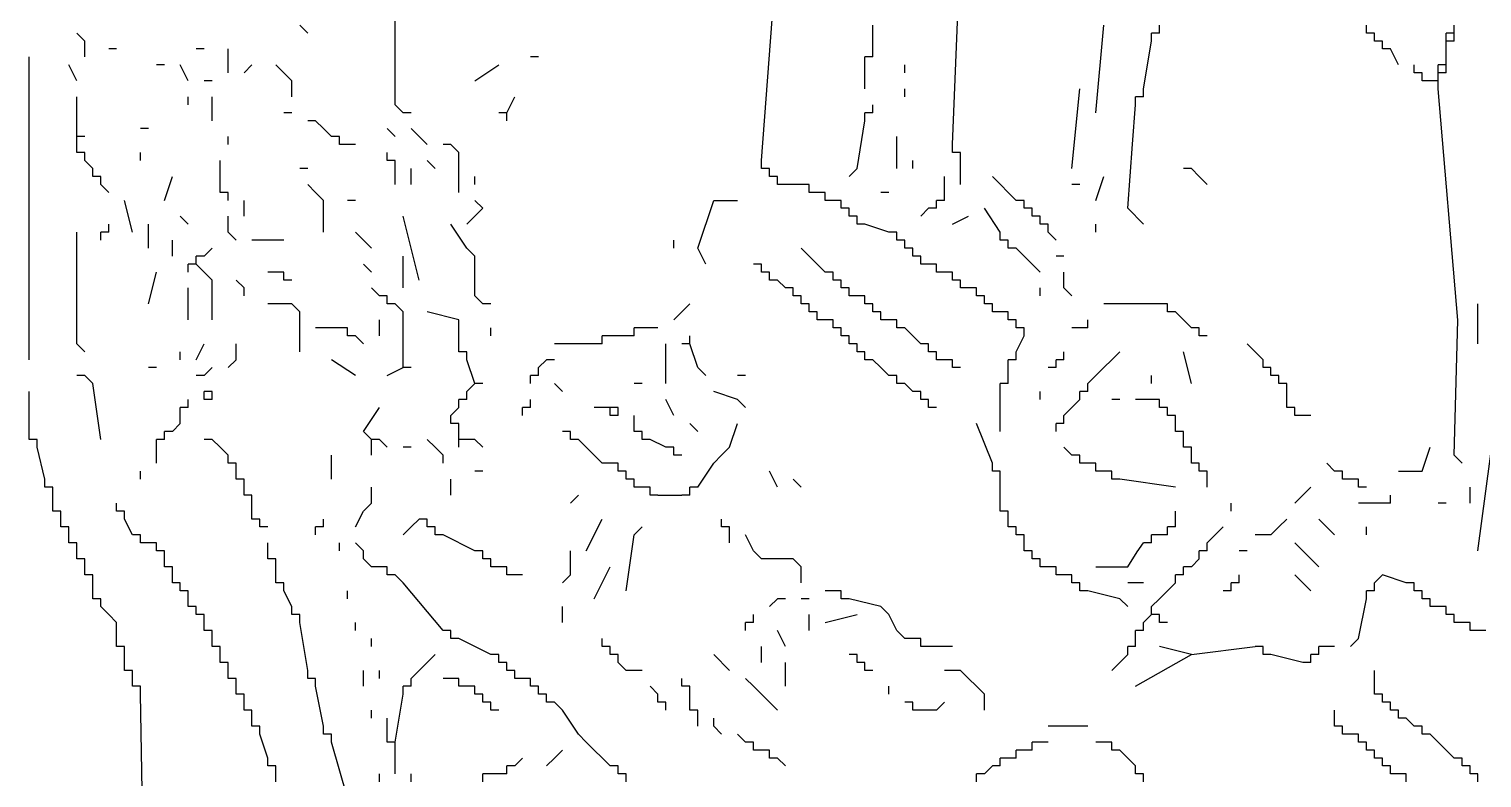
# Model space of a CAD drawing. Extents: x 0.03 to 8.61, y 0.04 to 5.34.
# Drawn here: x 0.028 to 1.305, y 3.692 to 4.351 of the extents above; entities that cross this region are included whole.
import ezdxf

# ---------------------------------------------------------------- set-up
doc = ezdxf.new("R2010")
doc.units = 0

msp = doc.modelspace()

# ---------------------------------------------------------------- linework, layer by layer
at = {"color": 7, "linetype": 'CONTINUOUS'}
for p, q in [((0.672, 4.235), (0.693, 4.515)), ((0.84, 4.249), (0.847, 4.417)), ((0.35, 4.284), (0.35, 4.361)), ((0.077, 4.34), (0.07, 4.347)), ((0.273, 4.347), (0.266, 4.354)), ((0.77, 4.347), (0.77, 4.354)), ((0.77, 4.333), (0.77, 4.347)), ((1.022, 4.347), (1.015, 4.347)), ((1.015, 4.34), (1.015, 4.347)), ((1.022, 4.347), (1.022, 4.354)), ((1.281, 4.347), (1.274, 4.347)), ((1.274, 4.34), (1.274, 4.347)), ((1.281, 4.347), (1.281, 4.354)), ((1.281, 4.34), (1.281, 4.347)), ((0.077, 4.326), (0.077, 4.34)), ((0.105, 4.333), (0.098, 4.333)), ((0.182, 4.333), (0.175, 4.333)), ((0.203, 4.312), (0.203, 4.333)), ((0.77, 4.326), (0.77, 4.333)), ((1.008, 4.298), (1.015, 4.34)), ((1.281, 4.34), (1.274, 4.34)), ((1.274, 4.333), (1.274, 4.34)), ((1.274, 4.326), (1.274, 4.333)), ((0.028, 4.06), (0.028, 4.326)), ((0.07, 4.305), (0.063, 4.319)), ((0.147, 4.319), (0.14, 4.319)), ((0.168, 4.305), (0.161, 4.319)), ((0.217, 4.312), (0.224, 4.319)), ((0.252, 4.312), (0.245, 4.319)), ((0.42, 4.305), (0.441, 4.319)), ((0.476, 4.326), (0.469, 4.326)), ((0.77, 4.326), (0.763, 4.326)), ((0.763, 4.319), (0.763, 4.326)), ((0.763, 4.298), (0.763, 4.319)), ((0.798, 4.312), (0.798, 4.319)), ((1.246, 4.312), (1.246, 4.319)), ((1.274, 4.319), (1.267, 4.319)), ((1.267, 4.312), (1.267, 4.319)), ((1.274, 4.319), (1.274, 4.326)), ((1.274, 4.312), (1.274, 4.319)), ((0.259, 4.305), (0.252, 4.312)), ((1.253, 4.312), (1.246, 4.312)), ((1.253, 4.305), (1.253, 4.312)), ((1.274, 4.312), (1.267, 4.312)), ((1.267, 4.305), (1.267, 4.312)), ((0.189, 4.305), (0.182, 4.305)), ((0.259, 4.291), (0.259, 4.305)), ((0.798, 4.291), (0.798, 4.298)), ((1.008, 4.291), (1.008, 4.298)), ((1.26, 4.305), (1.253, 4.305)), ((1.267, 4.305), (1.26, 4.305)), ((1.267, 4.298), (1.267, 4.305)), ((1.2843, 4.0948), (1.267, 4.298)), ((0.07, 4.263), (0.07, 4.291)), ((0.168, 4.284), (0.168, 4.291)), ((0.189, 4.27), (0.189, 4.291)), ((0.357, 4.277), (0.35, 4.284)), ((0.448, 4.277), (0.455, 4.291)), ((0.9982, 4.2495), (1.001, 4.284)), ((1.008, 4.291), (1.001, 4.291)), ((1.001, 4.284), (1.001, 4.291)), ((0.259, 4.277), (0.252, 4.277)), ((0.28, 4.27), (0.273, 4.27)), ((0.287, 4.263), (0.28, 4.27)), ((0.364, 4.277), (0.357, 4.277)), ((0.448, 4.277), (0.441, 4.277)), ((0.448, 4.27), (0.448, 4.277)), ((0.756, 4.228), (0.763, 4.27)), ((0.77, 4.277), (0.763, 4.277)), ((0.763, 4.27), (0.763, 4.277)), ((0.07, 4.256), (0.07, 4.263)), ((0.077, 4.256), (0.07, 4.256)), ((0.07, 4.249), (0.07, 4.256)), ((0.133, 4.263), (0.126, 4.263)), ((0.203, 4.249), (0.203, 4.256)), ((0.294, 4.256), (0.287, 4.263)), ((0.301, 4.256), (0.294, 4.256)), ((0.301, 4.249), (0.301, 4.256)), ((0.35, 4.256), (0.343, 4.263)), ((0.371, 4.256), (0.364, 4.263)), ((0.378, 4.249), (0.371, 4.256)), ((0.791, 4.228), (0.791, 4.256)), ((0.07, 4.242), (0.07, 4.249)), ((0.077, 4.242), (0.07, 4.242)), ((0.077, 4.235), (0.077, 4.242)), ((0.126, 4.235), (0.126, 4.242)), ((0.308, 4.249), (0.301, 4.249)), ((0.315, 4.249), (0.308, 4.249)), ((0.343, 4.235), (0.343, 4.242)), ((0.399, 4.249), (0.392, 4.249)), ((0.406, 4.242), (0.399, 4.249)), ((0.406, 4.207), (0.406, 4.242)), ((0.84, 4.242), (0.84, 4.249)), ((0.847, 4.242), (0.84, 4.242)), ((0.994, 4.193), (0.9982, 4.2495)), ((0.084, 4.228), (0.077, 4.235)), ((0.196, 4.214), (0.196, 4.235)), ((0.35, 4.235), (0.343, 4.235)), ((0.35, 4.228), (0.35, 4.235)), ((0.385, 4.228), (0.378, 4.235)), ((0.672, 4.228), (0.672, 4.235)), ((0.805, 4.228), (0.805, 4.235)), ((0.084, 4.221), (0.084, 4.228)), ((0.091, 4.221), (0.084, 4.221)), ((0.091, 4.214), (0.091, 4.221)), ((0.147, 4.2), (0.154, 4.221)), ((0.273, 4.228), (0.266, 4.228)), ((0.35, 4.214), (0.35, 4.228)), ((0.364, 4.214), (0.364, 4.228)), ((0.42, 4.214), (0.42, 4.221)), ((0.679, 4.228), (0.672, 4.228)), ((0.686, 4.221), (0.679, 4.221)), ((0.686, 4.214), (0.686, 4.221)), ((0.749, 4.221), (0.756, 4.228)), ((0.833, 4.207), (0.833, 4.221)), ((0.896, 4.2), (0.875, 4.221)), ((0.966, 4.2), (0.973, 4.221)), ((0.098, 4.207), (0.091, 4.214)), ((0.196, 4.207), (0.196, 4.214)), ((0.203, 4.207), (0.196, 4.207)), ((0.203, 4.2), (0.203, 4.207)), ((0.28, 4.207), (0.273, 4.214)), ((0.287, 4.2), (0.28, 4.207)), ((0.693, 4.214), (0.686, 4.214)), ((0.714, 4.214), (0.707, 4.214)), ((0.784, 4.207), (0.777, 4.207)), ((0.833, 4.2), (0.833, 4.207)), ((0.119, 4.172), (0.112, 4.2)), ((0.217, 4.186), (0.217, 4.2)), ((0.287, 4.172), (0.287, 4.2)), ((0.315, 4.2), (0.308, 4.2)), ((0.427, 4.193), (0.42, 4.2)), ((0.42, 4.186), (0.427, 4.193)), ((0.616, 4.158), (0.63, 4.2)), ((0.63, 4.2), (0.651, 4.2)), ((0.735, 4.2), (0.728, 4.2)), ((0.742, 4.2), (0.735, 4.2)), ((0.742, 4.193), (0.742, 4.2)), ((0.749, 4.193), (0.742, 4.193)), ((0.749, 4.186), (0.749, 4.193)), ((0.812, 4.186), (0.819, 4.193)), ((0.826, 4.193), (0.819, 4.193)), ((0.833, 4.2), (0.826, 4.2)), ((0.826, 4.193), (0.826, 4.2)), ((0.882, 4.172), (0.868, 4.193)), ((0.903, 4.193), (0.903, 4.2)), ((0.91, 4.193), (0.903, 4.193)), ((0.91, 4.186), (0.91, 4.193)), ((1.008, 4.179), (0.994, 4.193)), ((0.098, 4.172), (0.098, 4.179)), ((0.133, 4.158), (0.133, 4.179)), ((0.168, 4.179), (0.161, 4.186)), ((0.203, 4.172), (0.203, 4.186)), ((0.371, 4.13), (0.357, 4.186)), ((0.413, 4.158), (0.399, 4.179)), ((0.413, 4.179), (0.42, 4.186)), ((0.756, 4.186), (0.749, 4.186)), ((0.756, 4.179), (0.756, 4.186)), ((0.763, 4.179), (0.756, 4.179)), ((0.784, 4.172), (0.763, 4.179)), ((0.84, 4.179), (0.854, 4.186)), ((0.917, 4.186), (0.91, 4.186)), ((0.917, 4.179), (0.917, 4.186)), ((0.924, 4.179), (0.917, 4.179)), ((0.966, 4.172), (0.966, 4.179)), ((0.07, 4.074), (0.07, 4.172)), ((0.098, 4.172), (0.091, 4.172)), ((0.091, 4.165), (0.091, 4.172)), ((0.154, 4.151), (0.154, 4.165)), ((0.21, 4.165), (0.203, 4.172)), ((0.252, 4.165), (0.224, 4.165)), ((0.322, 4.165), (0.315, 4.172)), ((0.329, 4.158), (0.322, 4.165)), ((0.595, 4.158), (0.595, 4.165)), ((0.889, 4.165), (0.882, 4.165)), ((0.889, 4.158), (0.889, 4.165)), ((0.182, 4.151), (0.189, 4.158)), ((0.42, 4.151), (0.413, 4.158)), ((0.623, 4.144), (0.616, 4.158)), ((0.714, 4.151), (0.707, 4.158)), ((0.805, 4.158), (0.798, 4.158)), ((0.805, 4.151), (0.805, 4.158)), ((0.896, 4.158), (0.889, 4.158)), ((0.917, 4.137), (0.896, 4.158)), ((0.175, 4.144), (0.168, 4.144)), ((0.168, 4.137), (0.168, 4.144)), ((0.182, 4.151), (0.175, 4.151)), ((0.175, 4.144), (0.175, 4.151)), ((0.189, 4.13), (0.175, 4.144)), ((0.329, 4.137), (0.322, 4.144)), ((0.357, 4.123), (0.357, 4.151)), ((0.42, 4.116), (0.42, 4.151)), ((0.672, 4.144), (0.665, 4.144)), ((0.672, 4.137), (0.672, 4.144)), ((0.721, 4.144), (0.714, 4.151)), ((0.728, 4.137), (0.721, 4.144)), ((0.812, 4.151), (0.805, 4.151)), ((0.812, 4.144), (0.812, 4.151)), ((0.819, 4.144), (0.812, 4.144)), ((0.826, 4.144), (0.819, 4.144)), ((0.826, 4.137), (0.826, 4.144)), ((0.133, 4.109), (0.14, 4.137)), ((0.189, 4.095), (0.189, 4.13)), ((0.217, 4.123), (0.21, 4.13)), ((0.245, 4.137), (0.238, 4.137)), ((0.252, 4.137), (0.245, 4.137)), ((0.252, 4.13), (0.252, 4.137)), ((0.259, 4.13), (0.252, 4.13)), ((0.679, 4.137), (0.672, 4.137)), ((0.679, 4.13), (0.679, 4.137)), ((0.686, 4.13), (0.679, 4.13)), ((0.693, 4.123), (0.686, 4.13)), ((0.735, 4.137), (0.728, 4.137)), ((0.735, 4.13), (0.735, 4.137)), ((0.742, 4.13), (0.735, 4.13)), ((0.742, 4.123), (0.742, 4.13)), ((0.833, 4.137), (0.826, 4.137)), ((0.847, 4.13), (0.84, 4.13)), ((0.847, 4.123), (0.847, 4.13)), ((0.938, 4.123), (0.938, 4.137)), ((0.168, 4.095), (0.168, 4.123)), ((0.217, 4.116), (0.217, 4.123)), ((0.336, 4.116), (0.329, 4.123)), ((0.343, 4.116), (0.336, 4.116)), ((0.343, 4.109), (0.343, 4.116)), ((0.427, 4.109), (0.42, 4.116)), ((0.7, 4.123), (0.693, 4.123)), ((0.7, 4.116), (0.7, 4.123)), ((0.707, 4.116), (0.7, 4.116)), ((0.707, 4.109), (0.707, 4.116)), ((0.749, 4.123), (0.742, 4.123)), ((0.749, 4.116), (0.749, 4.123)), ((0.756, 4.116), (0.749, 4.116)), ((0.763, 4.116), (0.756, 4.116)), ((0.763, 4.109), (0.763, 4.116)), ((0.854, 4.123), (0.847, 4.123)), ((0.917, 4.116), (0.917, 4.123)), ((0.945, 4.116), (0.938, 4.123)), ((0.259, 4.109), (0.238, 4.109)), ((0.266, 4.102), (0.259, 4.109)), ((0.266, 4.067), (0.266, 4.102)), ((0.35, 4.109), (0.343, 4.109)), ((0.357, 4.102), (0.35, 4.109)), ((0.357, 4.06), (0.357, 4.102)), ((0.406, 4.095), (0.378, 4.102)), ((0.434, 4.109), (0.427, 4.109)), ((0.595, 4.095), (0.609, 4.109)), ((0.714, 4.109), (0.707, 4.109)), ((0.714, 4.102), (0.714, 4.109)), ((0.721, 4.102), (0.714, 4.102)), ((0.721, 4.095), (0.721, 4.102)), ((0.77, 4.109), (0.763, 4.109)), ((0.77, 4.102), (0.77, 4.109)), ((0.777, 4.102), (0.77, 4.102)), ((0.777, 4.095), (0.777, 4.102)), ((0.875, 4.109), (0.868, 4.109)), ((0.875, 4.102), (0.875, 4.109)), ((0.882, 4.102), (0.875, 4.102)), ((1.022, 4.109), (0.973, 4.109)), ((1.029, 4.109), (1.022, 4.109)), ((1.029, 4.102), (1.029, 4.109)), ((1.036, 4.102), (1.029, 4.102)), ((1.043, 4.095), (1.036, 4.102)), ((1.302, 4.074), (1.302, 4.109)), ((0.301, 4.088), (0.28, 4.088)), ((0.308, 4.088), (0.301, 4.088)), ((0.308, 4.081), (0.308, 4.088)), ((0.336, 4.081), (0.336, 4.095)), ((0.406, 4.074), (0.406, 4.095)), ((0.434, 4.081), (0.434, 4.088)), ((0.567, 4.088), (0.56, 4.088)), ((0.56, 4.081), (0.56, 4.088)), ((0.581, 4.088), (0.567, 4.088)), ((0.728, 4.095), (0.721, 4.095)), ((0.735, 4.095), (0.728, 4.095)), ((0.735, 4.088), (0.735, 4.095)), ((0.742, 4.088), (0.735, 4.088)), ((0.742, 4.081), (0.742, 4.088)), ((0.784, 4.095), (0.777, 4.095)), ((0.791, 4.095), (0.784, 4.095)), ((0.791, 4.088), (0.791, 4.095)), ((0.798, 4.088), (0.791, 4.088)), ((0.812, 4.074), (0.798, 4.088)), ((0.896, 4.095), (0.889, 4.095)), ((0.896, 4.088), (0.896, 4.095)), ((0.903, 4.088), (0.896, 4.088)), ((0.903, 4.081), (0.903, 4.088)), ((0.952, 4.088), (0.945, 4.088)), ((0.959, 4.088), (0.952, 4.088)), ((0.959, 4.088), (0.959, 4.095)), ((1.057, 4.081), (1.057, 4.088)), ((1.281, 3.976), (1.2843, 4.0948)), ((0.315, 4.081), (0.308, 4.081)), ((0.322, 4.074), (0.315, 4.081)), ((0.539, 4.081), (0.532, 4.081)), ((0.532, 4.074), (0.532, 4.081)), ((0.553, 4.081), (0.539, 4.081)), ((0.56, 4.081), (0.553, 4.081)), ((0.609, 4.074), (0.609, 4.081)), ((0.749, 4.081), (0.742, 4.081)), ((0.749, 4.074), (0.749, 4.081)), ((0.896, 4.067), (0.903, 4.081)), ((0.077, 4.067), (0.07, 4.074)), ((0.161, 4.06), (0.161, 4.067)), ((0.175, 4.06), (0.182, 4.074)), ((0.21, 4.06), (0.21, 4.074)), ((0.406, 4.067), (0.406, 4.074)), ((0.413, 4.067), (0.406, 4.067)), ((0.413, 4.06), (0.413, 4.067)), ((0.525, 4.074), (0.49, 4.074)), ((0.532, 4.074), (0.525, 4.074)), ((0.588, 4.039), (0.588, 4.074)), ((0.609, 4.074), (0.602, 4.074)), ((0.616, 4.053), (0.609, 4.074)), ((0.756, 4.074), (0.749, 4.074)), ((0.756, 4.067), (0.756, 4.074)), ((0.763, 4.067), (0.756, 4.067)), ((0.763, 4.06), (0.763, 4.067)), ((0.819, 4.074), (0.812, 4.074)), ((0.819, 4.067), (0.819, 4.074)), ((0.826, 4.067), (0.819, 4.067)), ((0.826, 4.06), (0.826, 4.067)), ((0.896, 4.06), (0.896, 4.067)), ((0.938, 4.06), (0.938, 4.067)), ((0.98, 4.06), (0.987, 4.067)), ((1.05, 4.039), (1.043, 4.067)), ((1.113, 4.06), (1.099, 4.074)), ((0.14, 4.053), (0.133, 4.053)), ((0.182, 4.046), (0.189, 4.053)), ((0.203, 4.053), (0.21, 4.06)), ((0.315, 4.046), (0.294, 4.06)), ((0.343, 4.046), (0.357, 4.053)), ((0.357, 4.053), (0.357, 4.06)), ((0.364, 4.053), (0.357, 4.053)), ((0.42, 4.039), (0.413, 4.06)), ((0.476, 4.053), (0.483, 4.06)), ((0.476, 4.046), (0.476, 4.053)), ((0.49, 4.06), (0.483, 4.06)), ((0.623, 4.046), (0.616, 4.053)), ((0.77, 4.06), (0.763, 4.06)), ((0.777, 4.053), (0.77, 4.06)), ((0.784, 4.046), (0.777, 4.053)), ((0.833, 4.06), (0.826, 4.06)), ((0.84, 4.06), (0.833, 4.06)), ((0.84, 4.053), (0.84, 4.06)), ((0.847, 4.053), (0.84, 4.053)), ((0.896, 4.06), (0.889, 4.06)), ((0.889, 4.053), (0.889, 4.06)), ((0.889, 4.046), (0.889, 4.053)), ((0.931, 4.053), (0.924, 4.053)), ((0.938, 4.06), (0.931, 4.06)), ((0.931, 4.053), (0.931, 4.06)), ((0.966, 4.046), (0.973, 4.053)), ((0.973, 4.053), (0.98, 4.06)), ((1.113, 4.053), (1.113, 4.06)), ((1.12, 4.053), (1.113, 4.053)), ((1.12, 4.046), (1.12, 4.053)), ((0.077, 4.046), (0.07, 4.046)), ((0.084, 4.039), (0.077, 4.046)), ((0.091, 3.99), (0.084, 4.039)), ((0.182, 4.046), (0.175, 4.046)), ((0.413, 4.032), (0.42, 4.039)), ((0.427, 4.039), (0.42, 4.039)), ((0.476, 4.046), (0.469, 4.046)), ((0.497, 4.032), (0.49, 4.039)), ((0.658, 4.046), (0.651, 4.046)), ((0.791, 4.046), (0.784, 4.046)), ((0.791, 4.039), (0.791, 4.046)), ((0.798, 4.039), (0.791, 4.039)), ((0.805, 4.032), (0.798, 4.039)), ((0.889, 4.039), (0.882, 4.039)), ((0.882, 4.032), (0.882, 4.039)), ((0.959, 4.032), (0.959, 4.039)), ((1.015, 4.039), (1.015, 4.046)), ((1.127, 4.046), (1.12, 4.046)), ((1.127, 4.039), (1.127, 4.046)), ((1.134, 4.039), (1.127, 4.039)), ((1.134, 4.032), (1.134, 4.039)), ((0.028, 3.997), (0.028, 4.032)), ((0.168, 4.018), (0.168, 4.025)), ((0.189, 4.032), (0.182, 4.032)), ((0.182, 4.025), (0.182, 4.032)), ((0.189, 4.025), (0.182, 4.025)), ((0.189, 4.025), (0.189, 4.032)), ((0.413, 4.025), (0.406, 4.025)), ((0.406, 4.018), (0.406, 4.025)), ((0.413, 4.025), (0.413, 4.032)), ((0.469, 4.018), (0.469, 4.025)), ((0.651, 4.025), (0.63, 4.032)), ((0.658, 4.018), (0.651, 4.025)), ((0.812, 4.032), (0.805, 4.032)), ((0.812, 4.025), (0.812, 4.032)), ((0.819, 4.025), (0.812, 4.025)), ((0.819, 4.018), (0.819, 4.025)), ((0.882, 3.997), (0.882, 4.032)), ((0.917, 4.025), (0.917, 4.032)), ((0.945, 4.018), (0.952, 4.025)), ((0.959, 4.032), (0.952, 4.032)), ((0.952, 4.025), (0.952, 4.032)), ((1.015, 4.025), (1.001, 4.025)), ((1.022, 4.025), (1.015, 4.025)), ((1.022, 4.018), (1.022, 4.025)), ((1.134, 4.025), (1.134, 4.032)), ((1.134, 4.018), (1.134, 4.025)), ((0.168, 4.018), (0.161, 4.018)), ((0.161, 4.011), (0.161, 4.018)), ((0.322, 3.997), (0.336, 4.018)), ((0.399, 4.011), (0.406, 4.018)), ((0.469, 4.018), (0.462, 4.018)), ((0.462, 4.011), (0.462, 4.018)), ((0.532, 4.018), (0.525, 4.018)), ((0.539, 4.018), (0.532, 4.018)), ((0.546, 4.018), (0.539, 4.018)), ((0.546, 4.011), (0.546, 4.018)), ((0.826, 4.018), (0.819, 4.018)), ((1.029, 4.018), (1.022, 4.018)), ((1.029, 4.011), (1.029, 4.018)), ((1.141, 4.018), (1.134, 4.018)), ((1.141, 4.011), (1.141, 4.018)), ((0.154, 3.997), (0.161, 4.004)), ((0.161, 4.004), (0.161, 4.011)), ((0.399, 4.004), (0.399, 4.011)), ((0.406, 4.004), (0.399, 4.004)), ((0.406, 3.997), (0.406, 4.004)), ((0.56, 4.004), (0.56, 4.011)), ((0.56, 3.997), (0.56, 4.004)), ((0.616, 3.997), (0.609, 4.004)), ((0.875, 3.969), (0.861, 4.004)), ((0.938, 4.004), (0.931, 4.004)), ((0.931, 3.997), (0.931, 4.004)), ((0.938, 4.004), (0.938, 4.011)), ((1.036, 4.004), (1.036, 4.011)), ((1.148, 4.011), (1.141, 4.011)), ((1.155, 4.011), (1.148, 4.011)), ((0.028, 3.99), (0.028, 3.997)), ((0.035, 3.99), (0.028, 3.99)), ((0.035, 3.983), (0.035, 3.99)), ((0.147, 3.99), (0.14, 3.99)), ((0.14, 3.983), (0.14, 3.99)), ((0.154, 3.997), (0.147, 3.997)), ((0.147, 3.99), (0.147, 3.997)), ((0.189, 3.99), (0.182, 3.99)), ((0.196, 3.983), (0.189, 3.99)), ((0.329, 3.99), (0.322, 3.997)), ((0.336, 3.99), (0.329, 3.99)), ((0.329, 3.983), (0.329, 3.99)), ((0.343, 3.983), (0.336, 3.99)), ((0.385, 3.983), (0.378, 3.99)), ((0.406, 3.99), (0.406, 3.997)), ((0.413, 3.99), (0.406, 3.99)), ((0.406, 3.983), (0.406, 3.99)), ((0.42, 3.99), (0.413, 3.99)), ((0.427, 3.983), (0.42, 3.99)), ((0.504, 3.997), (0.497, 3.997)), ((0.504, 3.99), (0.504, 3.997)), ((0.511, 3.99), (0.504, 3.99)), ((0.525, 3.976), (0.511, 3.99)), ((0.567, 3.997), (0.56, 3.997)), ((0.567, 3.99), (0.567, 3.997)), ((1.043, 3.983), (1.043, 3.99)), ((0.042, 3.955), (0.035, 3.983)), ((0.14, 3.969), (0.14, 3.983)), ((0.203, 3.976), (0.196, 3.983)), ((0.203, 3.969), (0.203, 3.976)), ((0.294, 3.955), (0.294, 3.976)), ((0.329, 3.976), (0.329, 3.983)), ((0.364, 3.983), (0.357, 3.983)), ((0.392, 3.976), (0.385, 3.983)), ((0.392, 3.969), (0.392, 3.976)), ((0.532, 3.969), (0.525, 3.976)), ((0.595, 3.983), (0.588, 3.983)), ((0.595, 3.976), (0.595, 3.983)), ((0.602, 3.976), (0.595, 3.976)), ((0.945, 3.976), (0.938, 3.983)), ((1.05, 3.983), (1.043, 3.983)), ((1.05, 3.976), (1.05, 3.983)), ((1.05, 3.969), (1.05, 3.976)), ((1.253, 3.962), (1.26, 3.983)), ((1.288, 3.969), (1.281, 3.976)), ((0.126, 3.955), (0.126, 3.962)), ((0.21, 3.969), (0.203, 3.969)), ((0.21, 3.962), (0.21, 3.969)), ((0.21, 3.955), (0.21, 3.962)), ((0.427, 3.962), (0.42, 3.962)), ((0.539, 3.969), (0.532, 3.969)), ((0.546, 3.969), (0.539, 3.969)), ((0.546, 3.962), (0.546, 3.969)), ((0.553, 3.962), (0.546, 3.962)), ((0.686, 3.948), (0.679, 3.962)), ((0.875, 3.962), (0.875, 3.969)), ((0.882, 3.962), (0.875, 3.962)), ((0.882, 3.955), (0.882, 3.962)), ((0.959, 3.969), (0.952, 3.969)), ((0.966, 3.969), (0.959, 3.969)), ((0.966, 3.962), (0.966, 3.969)), ((0.973, 3.962), (0.966, 3.962)), ((0.98, 3.962), (0.973, 3.962)), ((0.98, 3.955), (0.98, 3.962)), ((1.057, 3.969), (1.05, 3.969)), ((1.057, 3.962), (1.057, 3.969)), ((1.064, 3.962), (1.057, 3.962)), ((1.176, 3.962), (1.169, 3.969)), ((1.183, 3.962), (1.176, 3.962)), ((1.183, 3.955), (1.183, 3.962)), ((1.232, 3.962), (1.253, 3.962)), ((0.042, 3.948), (0.042, 3.955)), ((0.049, 3.948), (0.042, 3.948)), ((0.049, 3.941), (0.049, 3.948)), ((0.217, 3.955), (0.21, 3.955)), ((0.217, 3.948), (0.217, 3.955)), ((0.217, 3.941), (0.217, 3.948)), ((0.329, 3.934), (0.329, 3.948)), ((0.399, 3.941), (0.399, 3.955)), ((0.56, 3.955), (0.553, 3.955)), ((0.56, 3.948), (0.56, 3.955)), ((0.567, 3.948), (0.56, 3.948)), ((0.574, 3.948), (0.567, 3.948)), ((0.574, 3.941), (0.574, 3.948)), ((0.707, 3.948), (0.7, 3.955)), ((0.882, 3.934), (0.882, 3.955)), ((1.036, 3.948), (0.987, 3.955)), ((1.148, 3.941), (1.155, 3.948)), ((1.19, 3.955), (1.183, 3.955)), ((1.197, 3.955), (1.19, 3.955)), ((1.197, 3.948), (1.197, 3.955)), ((1.204, 3.948), (1.197, 3.948)), ((1.295, 3.934), (1.295, 3.948)), ((0.049, 3.934), (0.049, 3.941)), ((0.224, 3.941), (0.217, 3.941)), ((0.224, 3.934), (0.224, 3.941)), ((0.504, 3.934), (0.511, 3.941)), ((0.581, 3.941), (0.574, 3.941)), ((1.141, 3.934), (1.148, 3.941)), ((1.225, 3.934), (1.225, 3.941)), ((0.049, 3.927), (0.049, 3.934)), ((0.056, 3.927), (0.049, 3.927)), ((0.056, 3.92), (0.056, 3.927)), ((0.105, 3.927), (0.105, 3.934)), ((0.112, 3.927), (0.105, 3.927)), ((0.112, 3.92), (0.112, 3.927)), ((0.224, 3.927), (0.224, 3.934)), ((0.224, 3.92), (0.224, 3.927)), ((0.315, 3.913), (0.322, 3.927)), ((0.322, 3.927), (0.329, 3.934)), ((0.882, 3.927), (0.882, 3.934)), ((0.889, 3.927), (0.882, 3.927)), ((0.889, 3.92), (0.889, 3.927)), ((1.085, 3.927), (1.085, 3.934)), ((1.225, 3.934), (1.218, 3.934)), ((0.056, 3.913), (0.056, 3.92)), ((0.063, 3.913), (0.056, 3.913)), ((0.063, 3.906), (0.063, 3.913)), ((0.119, 3.906), (0.112, 3.92)), ((0.231, 3.92), (0.224, 3.92)), ((0.231, 3.913), (0.231, 3.92)), ((0.238, 3.913), (0.231, 3.913)), ((0.287, 3.913), (0.28, 3.913)), ((0.28, 3.906), (0.28, 3.913)), ((0.287, 3.913), (0.287, 3.92)), ((0.357, 3.906), (0.364, 3.913)), ((0.364, 3.913), (0.371, 3.92)), ((0.378, 3.92), (0.371, 3.92)), ((0.378, 3.913), (0.378, 3.92)), ((0.385, 3.913), (0.378, 3.913)), ((0.385, 3.906), (0.385, 3.913)), ((0.518, 3.892), (0.532, 3.92)), ((0.56, 3.906), (0.567, 3.913)), ((0.637, 3.913), (0.637, 3.92)), ((0.644, 3.913), (0.637, 3.913)), ((0.644, 3.906), (0.644, 3.913)), ((0.889, 3.913), (0.889, 3.92)), ((0.896, 3.913), (0.889, 3.913)), ((0.896, 3.906), (0.896, 3.913)), ((1.064, 3.899), (1.078, 3.913)), ((1.12, 3.906), (1.127, 3.913)), ((1.176, 3.906), (1.162, 3.92)), ((1.204, 3.906), (1.204, 3.913)), ((0.063, 3.899), (0.063, 3.906)), ((0.07, 3.899), (0.063, 3.899)), ((0.07, 3.892), (0.07, 3.899)), ((0.126, 3.906), (0.119, 3.906)), ((0.126, 3.899), (0.126, 3.906)), ((0.14, 3.899), (0.133, 3.899)), ((0.14, 3.892), (0.14, 3.899)), ((0.238, 3.892), (0.238, 3.899)), ((0.301, 3.892), (0.301, 3.899)), ((0.322, 3.892), (0.315, 3.899)), ((0.392, 3.906), (0.385, 3.906)), ((0.42, 3.892), (0.392, 3.906)), ((0.553, 3.857), (0.56, 3.906)), ((0.644, 3.899), (0.644, 3.906)), ((0.665, 3.892), (0.658, 3.906)), ((0.903, 3.906), (0.896, 3.906)), ((0.903, 3.899), (0.903, 3.906)), ((0.903, 3.892), (0.903, 3.899)), ((1.064, 3.892), (1.064, 3.899)), ((1.148, 3.892), (1.141, 3.899)), ((0.07, 3.885), (0.07, 3.892)), ((0.077, 3.885), (0.07, 3.885)), ((0.077, 3.878), (0.077, 3.885)), ((0.147, 3.892), (0.14, 3.892)), ((0.147, 3.885), (0.147, 3.892)), ((0.238, 3.885), (0.238, 3.892)), ((0.245, 3.885), (0.238, 3.885)), ((0.245, 3.878), (0.245, 3.885)), ((0.322, 3.885), (0.322, 3.892)), ((0.329, 3.878), (0.322, 3.885)), ((0.427, 3.892), (0.42, 3.892)), ((0.427, 3.885), (0.427, 3.892)), ((0.434, 3.885), (0.427, 3.885)), ((0.434, 3.878), (0.434, 3.885)), ((0.504, 3.871), (0.504, 3.892)), ((0.672, 3.885), (0.665, 3.892)), ((0.7, 3.885), (0.672, 3.885)), ((0.707, 3.878), (0.7, 3.885)), ((0.91, 3.892), (0.903, 3.892)), ((0.91, 3.885), (0.91, 3.892)), ((0.917, 3.885), (0.91, 3.885)), ((0.917, 3.878), (0.917, 3.885)), ((1.05, 3.878), (1.057, 3.885)), ((1.064, 3.892), (1.057, 3.892)), ((1.057, 3.885), (1.057, 3.892)), ((1.099, 3.892), (1.092, 3.892)), ((1.162, 3.878), (1.155, 3.885)), ((0.077, 3.871), (0.077, 3.878)), ((0.084, 3.871), (0.077, 3.871)), ((0.084, 3.864), (0.084, 3.871)), ((0.245, 3.871), (0.245, 3.878)), ((0.245, 3.864), (0.245, 3.871)), ((0.336, 3.878), (0.329, 3.878)), ((0.343, 3.878), (0.336, 3.878)), ((0.343, 3.871), (0.343, 3.878)), ((0.35, 3.871), (0.343, 3.871)), ((0.357, 3.864), (0.35, 3.871)), ((0.441, 3.878), (0.434, 3.878)), ((0.448, 3.878), (0.441, 3.878)), ((0.448, 3.871), (0.448, 3.878)), ((0.455, 3.871), (0.448, 3.871)), ((0.462, 3.871), (0.455, 3.871)), ((0.497, 3.864), (0.504, 3.871)), ((0.707, 3.864), (0.707, 3.878)), ((0.924, 3.878), (0.917, 3.878)), ((0.931, 3.878), (0.924, 3.878)), ((0.938, 3.871), (0.931, 3.871)), ((1.043, 3.871), (1.036, 3.871)), ((1.036, 3.864), (1.036, 3.871)), ((1.05, 3.878), (1.043, 3.878)), ((1.043, 3.871), (1.043, 3.878)), ((1.148, 3.864), (1.141, 3.871)), ((0.084, 3.857), (0.084, 3.864)), ((0.252, 3.864), (0.245, 3.864)), ((0.252, 3.857), (0.252, 3.864)), ((0.392, 3.822), (0.357, 3.864)), ((1.008, 3.864), (0.994, 3.864)), ((1.022, 3.85), (1.036, 3.864)), ((1.092, 3.864), (1.085, 3.864)), ((1.085, 3.857), (1.085, 3.864)), ((1.155, 3.857), (1.148, 3.864)), ((1.211, 3.857), (1.211, 3.864)), ((0.084, 3.85), (0.084, 3.857)), ((0.091, 3.85), (0.084, 3.85)), ((0.091, 3.843), (0.091, 3.85)), ((0.168, 3.857), (0.161, 3.857)), ((0.259, 3.843), (0.252, 3.857)), ((0.308, 3.85), (0.308, 3.857)), ((0.679, 3.843), (0.686, 3.85)), ((0.693, 3.85), (0.686, 3.85)), ((0.714, 3.85), (0.707, 3.85)), ((0.735, 3.857), (0.728, 3.857)), ((0.742, 3.857), (0.735, 3.857)), ((0.742, 3.85), (0.742, 3.857)), ((0.749, 3.85), (0.742, 3.85)), ((0.777, 3.843), (0.749, 3.85)), ((0.959, 3.857), (0.952, 3.857)), ((0.987, 3.85), (0.959, 3.857)), ((0.994, 3.843), (0.987, 3.85)), ((1.015, 3.843), (1.022, 3.85)), ((1.085, 3.857), (1.078, 3.857)), ((1.197, 3.815), (1.204, 3.85)), ((1.204, 3.85), (1.204, 3.857)), ((0.098, 3.836), (0.091, 3.843)), ((0.105, 3.829), (0.098, 3.836)), ((0.182, 3.829), (0.182, 3.836)), ((0.259, 3.836), (0.259, 3.843)), ((0.266, 3.836), (0.259, 3.836)), ((0.266, 3.829), (0.266, 3.836)), ((0.497, 3.829), (0.497, 3.843)), ((0.665, 3.829), (0.665, 3.836)), ((0.714, 3.822), (0.714, 3.836)), ((0.728, 3.829), (0.756, 3.836)), ((0.784, 3.836), (0.777, 3.843)), ((0.791, 3.822), (0.784, 3.836)), ((1.008, 3.829), (1.015, 3.836)), ((1.015, 3.836), (1.015, 3.843)), ((1.022, 3.836), (1.015, 3.836)), ((1.022, 3.829), (1.022, 3.836)), ((1.267, 3.843), (1.26, 3.843)), ((1.281, 3.836), (1.274, 3.836)), ((0.105, 3.815), (0.105, 3.829)), ((0.189, 3.815), (0.189, 3.822)), ((0.273, 3.787), (0.266, 3.829)), ((0.315, 3.822), (0.315, 3.829)), ((0.399, 3.822), (0.392, 3.822)), ((0.399, 3.815), (0.399, 3.822)), ((0.665, 3.829), (0.658, 3.829)), ((0.658, 3.822), (0.658, 3.829)), ((0.693, 3.808), (0.686, 3.822)), ((0.798, 3.815), (0.791, 3.822)), ((1.008, 3.822), (1.001, 3.822)), ((1.001, 3.815), (1.001, 3.822)), ((1.008, 3.822), (1.008, 3.829)), ((1.029, 3.829), (1.022, 3.829)), ((1.288, 3.829), (1.281, 3.829)), ((1.302, 3.822), (1.295, 3.822)), ((0.105, 3.808), (0.105, 3.815)), ((0.112, 3.808), (0.105, 3.808)), ((0.112, 3.801), (0.112, 3.808)), ((0.196, 3.801), (0.196, 3.808)), ((0.329, 3.808), (0.329, 3.815)), ((0.406, 3.815), (0.399, 3.815)), ((0.434, 3.801), (0.406, 3.815)), ((0.532, 3.808), (0.532, 3.815)), ((0.539, 3.808), (0.532, 3.808)), ((0.539, 3.801), (0.539, 3.808)), ((0.672, 3.794), (0.672, 3.808)), ((0.805, 3.815), (0.798, 3.815)), ((0.812, 3.815), (0.805, 3.815)), ((0.812, 3.808), (0.812, 3.815)), ((0.819, 3.808), (0.812, 3.808)), ((0.84, 3.808), (0.819, 3.808)), ((1.001, 3.808), (0.994, 3.808)), ((1.001, 3.808), (1.001, 3.815)), ((1.113, 3.808), (1.106, 3.808)), ((1.162, 3.801), (1.162, 3.808)), ((1.176, 3.808), (1.169, 3.808)), ((0.112, 3.794), (0.112, 3.801)), ((0.378, 3.794), (0.385, 3.801)), ((0.441, 3.801), (0.434, 3.801)), ((0.441, 3.794), (0.441, 3.801)), ((0.546, 3.801), (0.539, 3.801)), ((0.546, 3.794), (0.546, 3.801)), ((0.644, 3.787), (0.63, 3.801)), ((0.756, 3.801), (0.749, 3.801)), ((0.756, 3.794), (0.756, 3.801)), ((0.98, 3.787), (0.994, 3.801)), ((1.001, 3.773), (1.05, 3.801)), ((1.162, 3.801), (1.155, 3.801)), ((1.155, 3.794), (1.155, 3.801)), ((0.112, 3.787), (0.112, 3.794)), ((0.119, 3.787), (0.112, 3.787)), ((0.119, 3.78), (0.119, 3.787)), ((0.203, 3.787), (0.203, 3.794)), ((0.273, 3.78), (0.273, 3.787)), ((0.322, 3.773), (0.322, 3.787)), ((0.336, 3.78), (0.336, 3.787)), ((0.364, 3.78), (0.371, 3.787)), ((0.371, 3.787), (0.378, 3.794)), ((0.448, 3.794), (0.441, 3.794)), ((0.448, 3.787), (0.448, 3.794)), ((0.455, 3.787), (0.448, 3.787)), ((0.455, 3.78), (0.455, 3.787)), ((0.553, 3.787), (0.546, 3.794)), ((0.567, 3.787), (0.553, 3.787)), ((0.693, 3.773), (0.693, 3.794)), ((0.763, 3.794), (0.756, 3.794)), ((0.763, 3.787), (0.763, 3.794)), ((0.77, 3.787), (0.763, 3.787)), ((0.847, 3.787), (0.833, 3.787)), ((0.854, 3.78), (0.847, 3.787)), ((1.155, 3.794), (1.148, 3.794)), ((1.211, 3.773), (1.211, 3.787)), ((0.119, 3.773), (0.119, 3.78)), ((0.126, 3.773), (0.119, 3.773)), ((0.21, 3.773), (0.21, 3.78)), ((0.28, 3.78), (0.273, 3.78)), ((0.28, 3.773), (0.28, 3.78)), ((0.287, 3.738), (0.28, 3.773)), ((0.364, 3.773), (0.357, 3.773)), ((0.357, 3.766), (0.357, 3.773)), ((0.364, 3.773), (0.364, 3.78)), ((0.399, 3.78), (0.392, 3.78)), ((0.406, 3.78), (0.399, 3.78)), ((0.406, 3.773), (0.406, 3.78)), ((0.413, 3.773), (0.406, 3.773)), ((0.42, 3.773), (0.413, 3.773)), ((0.42, 3.766), (0.42, 3.773)), ((0.462, 3.78), (0.455, 3.78)), ((0.469, 3.78), (0.462, 3.78)), ((0.469, 3.773), (0.469, 3.78)), ((0.476, 3.773), (0.469, 3.773)), ((0.476, 3.766), (0.476, 3.773)), ((0.581, 3.766), (0.574, 3.773)), ((0.602, 3.773), (0.602, 3.78)), ((0.609, 3.773), (0.602, 3.773)), ((0.609, 3.766), (0.609, 3.773)), ((0.665, 3.773), (0.658, 3.78)), ((0.686, 3.752), (0.665, 3.773)), ((0.784, 3.766), (0.784, 3.773)), ((0.861, 3.773), (0.854, 3.78)), ((0.868, 3.766), (0.861, 3.773)), ((1.211, 3.766), (1.211, 3.773)), ((0.133, 3.36), (0.126, 3.766)), ((0.217, 3.759), (0.217, 3.766)), ((0.35, 3.724), (0.357, 3.766)), ((0.427, 3.766), (0.42, 3.766)), ((0.427, 3.759), (0.427, 3.766)), ((0.434, 3.759), (0.427, 3.759)), ((0.434, 3.752), (0.434, 3.759)), ((0.483, 3.766), (0.476, 3.766)), ((0.483, 3.759), (0.483, 3.766)), ((0.49, 3.759), (0.483, 3.759)), ((0.497, 3.752), (0.49, 3.759)), ((0.581, 3.759), (0.581, 3.766)), ((0.588, 3.759), (0.581, 3.759)), ((0.588, 3.752), (0.588, 3.759)), ((0.609, 3.759), (0.609, 3.766)), ((0.609, 3.752), (0.609, 3.759)), ((0.805, 3.759), (0.798, 3.759)), ((0.805, 3.752), (0.805, 3.759)), ((0.826, 3.752), (0.833, 3.759)), ((0.868, 3.752), (0.868, 3.766)), ((1.218, 3.766), (1.211, 3.766)), ((1.218, 3.759), (1.218, 3.766)), ((1.225, 3.759), (1.218, 3.759)), ((1.225, 3.752), (1.225, 3.759)), ((0.224, 3.745), (0.224, 3.752)), ((0.329, 3.745), (0.329, 3.752)), ((0.343, 3.731), (0.343, 3.745)), ((0.441, 3.752), (0.434, 3.752)), ((0.511, 3.731), (0.497, 3.752)), ((0.616, 3.752), (0.609, 3.752)), ((0.616, 3.745), (0.616, 3.752)), ((0.616, 3.738), (0.616, 3.745)), ((0.63, 3.738), (0.63, 3.745)), ((0.812, 3.752), (0.805, 3.752)), ((0.826, 3.752), (0.812, 3.752)), ((1.176, 3.745), (1.176, 3.752)), ((1.176, 3.738), (1.176, 3.745)), ((1.232, 3.752), (1.225, 3.752)), ((1.232, 3.745), (1.232, 3.752)), ((1.239, 3.745), (1.232, 3.745)), ((1.246, 3.738), (1.239, 3.745)), ((0.231, 3.731), (0.231, 3.738)), ((0.287, 3.731), (0.287, 3.738)), ((0.294, 3.731), (0.287, 3.731)), ((0.294, 3.724), (0.294, 3.731)), ((0.343, 3.724), (0.343, 3.731)), ((0.518, 3.724), (0.511, 3.731)), ((0.637, 3.731), (0.63, 3.738)), ((0.658, 3.724), (0.651, 3.731)), ((0.959, 3.738), (0.924, 3.738)), ((1.183, 3.738), (1.176, 3.738)), ((1.183, 3.731), (1.183, 3.738)), ((1.19, 3.731), (1.183, 3.731)), ((1.197, 3.731), (1.19, 3.731)), ((1.197, 3.724), (1.197, 3.731)), ((1.253, 3.738), (1.246, 3.738)), ((1.253, 3.731), (1.253, 3.738)), ((1.26, 3.731), (1.253, 3.731)), ((1.267, 3.724), (1.26, 3.731)), ((0.308, 3.675), (0.294, 3.724)), ((0.35, 3.724), (0.343, 3.724)), ((0.35, 3.717), (0.35, 3.724)), ((0.539, 3.703), (0.518, 3.724)), ((0.665, 3.724), (0.658, 3.724)), ((0.665, 3.717), (0.665, 3.724)), ((0.917, 3.724), (0.91, 3.724)), ((0.91, 3.717), (0.91, 3.724)), ((0.924, 3.724), (0.917, 3.724)), ((0.973, 3.724), (0.966, 3.724)), ((0.98, 3.724), (0.973, 3.724)), ((0.98, 3.717), (0.98, 3.724)), ((1.204, 3.724), (1.197, 3.724)), ((1.204, 3.717), (1.204, 3.724)), ((1.274, 3.717), (1.267, 3.724)), ((0.238, 3.703), (0.238, 3.71)), ((0.35, 3.696), (0.35, 3.717)), ((0.455, 3.703), (0.462, 3.71)), ((0.483, 3.703), (0.49, 3.71)), ((0.49, 3.71), (0.497, 3.717)), ((0.672, 3.717), (0.665, 3.717)), ((0.679, 3.717), (0.672, 3.717)), ((0.679, 3.71), (0.679, 3.717)), ((0.686, 3.71), (0.679, 3.71)), ((0.693, 3.703), (0.686, 3.71)), ((0.889, 3.71), (0.882, 3.71)), ((0.882, 3.703), (0.882, 3.71)), ((0.896, 3.71), (0.889, 3.71)), ((0.903, 3.717), (0.896, 3.717)), ((0.896, 3.71), (0.896, 3.717)), ((0.91, 3.717), (0.903, 3.717)), ((0.987, 3.717), (0.98, 3.717)), ((0.994, 3.71), (0.987, 3.717)), ((1.001, 3.703), (0.994, 3.71)), ((1.211, 3.717), (1.204, 3.717)), ((1.211, 3.71), (1.211, 3.717)), ((1.218, 3.71), (1.211, 3.71)), ((1.218, 3.703), (1.218, 3.71)), ((1.281, 3.71), (1.274, 3.717)), ((1.288, 3.71), (1.281, 3.71)), ((1.288, 3.703), (1.288, 3.71)), ((0.336, 3.689), (0.336, 3.696)), ((0.364, 3.689), (0.364, 3.696)), ((0.434, 3.696), (0.427, 3.696)), ((0.427, 3.689), (0.427, 3.696)), ((0.441, 3.696), (0.434, 3.696)), ((0.448, 3.696), (0.441, 3.696)), ((0.455, 3.703), (0.448, 3.703)), ((0.448, 3.696), (0.448, 3.703)), ((0.546, 3.703), (0.539, 3.703)), ((0.546, 3.696), (0.546, 3.703)), ((0.553, 3.696), (0.546, 3.696)), ((0.553, 3.689), (0.553, 3.696)), ((0.868, 3.696), (0.861, 3.696)), ((0.861, 3.689), (0.861, 3.696)), ((0.868, 3.696), (0.875, 3.703)), ((0.882, 3.703), (0.875, 3.703)), ((1.001, 3.696), (1.001, 3.703)), ((1.008, 3.696), (1.001, 3.696)), ((1.008, 3.689), (1.008, 3.696)), ((1.225, 3.703), (1.218, 3.703)), ((1.225, 3.696), (1.225, 3.703)), ((1.232, 3.696), (1.225, 3.696)), ((1.239, 3.696), (1.232, 3.696)), ((1.239, 3.689), (1.239, 3.696)), ((1.295, 3.703), (1.288, 3.703)), ((1.295, 3.696), (1.295, 3.703)), ((1.302, 3.696), (1.295, 3.696)), ((1.302, 3.689), (1.302, 3.696))]:
    msp.add_line(p, q, dxfattribs=at)
at = {"color": 3, "linetype": 'CONTINUOUS'}
for p, q in [((0.966, 4.277), (0.973, 4.354)), ((1.204, 4.347), (1.204, 4.354)), ((1.211, 4.347), (1.204, 4.347)), ((1.211, 4.34), (1.211, 4.347)), ((1.218, 4.34), (1.211, 4.34)), ((1.218, 4.333), (1.218, 4.34)), ((1.225, 4.333), (1.218, 4.333)), ((1.232, 4.319), (1.225, 4.333)), ((0.945, 4.228), (0.952, 4.298)), ((1.05, 4.228), (1.043, 4.228)), ((1.057, 4.221), (1.05, 4.228)), ((1.064, 4.214), (1.057, 4.221)), ((0.952, 4.214), (0.945, 4.214)), ((0.903, 4.2), (0.896, 4.2)), ((0.924, 4.172), (0.924, 4.179)), ((1.05, 4.088), (1.043, 4.095)), ((1.057, 4.088), (1.05, 4.088)), ((1.064, 4.081), (1.057, 4.081)), ((0.469, 4.039), (0.469, 4.046)), ((0.889, 4.039), (0.889, 4.046)), ((0.959, 4.039), (0.966, 4.046)), ((0.987, 4.025), (0.98, 4.025)), ((1.036, 3.997), (1.036, 4.004)), ((1.043, 3.997), (1.036, 3.997)), ((1.043, 3.99), (1.043, 3.997)), ((0.952, 3.976), (0.945, 3.976)), ((0.952, 3.969), (0.952, 3.976)), ((0.987, 3.955), (0.98, 3.955)), ((1.029, 3.906), (1.029, 3.913)), ((1.015, 3.899), (1.008, 3.899)), ((1.022, 3.906), (1.015, 3.906)), ((1.015, 3.899), (1.015, 3.906)), ((1.029, 3.906), (1.022, 3.906)), ((0.994, 3.801), (0.994, 3.808))]:
    msp.add_line(p, q, dxfattribs=at)
at = {"color": 12, "linetype": 'CONTINUOUS'}
for p, q in [((0.77, 4.277), (0.77, 4.284)), ((0.847, 4.235), (0.847, 4.242)), ((0.847, 4.214), (0.847, 4.235)), ((0.707, 4.214), (0.693, 4.214)), ((0.714, 4.207), (0.714, 4.214)), ((0.721, 4.207), (0.714, 4.207)), ((0.728, 4.207), (0.721, 4.207)), ((0.938, 4.151), (0.931, 4.151)), ((0.861, 4.123), (0.854, 4.123)), ((0.861, 4.116), (0.861, 4.123)), ((1.036, 3.92), (1.036, 3.927)), ((1.274, 3.934), (1.267, 3.934)), ((1.036, 3.913), (1.029, 3.913)), ((1.036, 3.913), (1.036, 3.92)), ((1.0024, 3.8913), (1.008, 3.899)), ((0.994, 3.878), (1.0024, 3.8913)), ((0.154, 3.878), (0.147, 3.878)), ((0.945, 3.871), (0.938, 3.871)), ((0.945, 3.864), (0.945, 3.871)), ((0.966, 3.878), (0.994, 3.878)), ((1.211, 3.864), (1.218, 3.871)), ((1.239, 3.864), (1.218, 3.871)), ((0.161, 3.857), (0.161, 3.864)), ((1.246, 3.864), (1.239, 3.864)), ((1.246, 3.857), (1.246, 3.864)), ((1.253, 3.857), (1.246, 3.857)), ((1.253, 3.85), (1.253, 3.857)), ((0.175, 3.836), (0.175, 3.843)), ((0.182, 3.836), (0.175, 3.836)), ((1.274, 3.843), (1.267, 3.843)), ((1.274, 3.836), (1.274, 3.843)), ((0.182, 3.822), (0.182, 3.829)), ((1.295, 3.822), (1.295, 3.829)), ((1.309, 3.822), (1.302, 3.822)), ((0.189, 3.808), (0.189, 3.815)), ((0.196, 3.808), (0.189, 3.808)), ((1.113, 3.801), (1.113, 3.808)), ((1.169, 3.808), (1.162, 3.808)), ((1.19, 3.808), (1.197, 3.815)), ((0.196, 3.794), (0.196, 3.801)), ((0.203, 3.794), (0.196, 3.794)), ((0.203, 3.78), (0.203, 3.787)), ((0.126, 3.766), (0.126, 3.773)), ((0.21, 3.78), (0.203, 3.78)), ((0.21, 3.766), (0.21, 3.773)), ((0.217, 3.766), (0.21, 3.766)), ((0.217, 3.752), (0.217, 3.759)), ((0.224, 3.752), (0.217, 3.752)), ((0.224, 3.738), (0.224, 3.745)), ((0.238, 3.71), (0.231, 3.731)), ((0.245, 3.703), (0.238, 3.703)), ((0.245, 3.689), (0.245, 3.696))]:
    msp.add_line(p, q, dxfattribs=at)
at = {"color": 8, "linetype": 'CONTINUOUS'}
for p, q in [((0.679, 4.221), (0.679, 4.228)), ((0.728, 4.2), (0.728, 4.207)), ((0.791, 4.172), (0.784, 4.172)), ((0.791, 4.165), (0.791, 4.172)), ((0.798, 4.165), (0.791, 4.165)), ((0.798, 4.158), (0.798, 4.165)), ((0.84, 4.137), (0.833, 4.137)), ((0.84, 4.13), (0.84, 4.137)), ((0.868, 4.116), (0.861, 4.116)), ((0.868, 4.109), (0.868, 4.116)), ((0.889, 4.102), (0.882, 4.102)), ((0.889, 4.095), (0.889, 4.102)), ((0.567, 4.039), (0.56, 4.039)), ((0.595, 4.011), (0.588, 4.025)), ((0.539, 4.011), (0.539, 4.018)), ((0.546, 4.011), (0.539, 4.011)), ((0.644, 3.983), (0.651, 4.004)), ((0.574, 3.99), (0.567, 3.99)), ((0.588, 3.983), (0.574, 3.99)), ((1.302, 3.892), (1.316, 3.997)), ((0.63, 3.969), (0.637, 3.976)), ((0.637, 3.976), (0.644, 3.983)), ((0.553, 3.955), (0.553, 3.962)), ((0.616, 3.948), (0.63, 3.969)), ((0.616, 3.948), (0.609, 3.948)), ((0.609, 3.941), (0.609, 3.948)), ((1.064, 3.948), (1.064, 3.955)), ((0.581, 3.941), (0.602, 3.941)), ((0.609, 3.941), (0.602, 3.941)), ((0.133, 3.899), (0.126, 3.899)), ((0.147, 3.878), (0.147, 3.885)), ((1.155, 3.885), (1.148, 3.892)), ((0.154, 3.871), (0.154, 3.878)), ((0.525, 3.85), (0.539, 3.878)), ((0.931, 3.871), (0.931, 3.878)), ((0.952, 3.864), (0.945, 3.864)), ((0.952, 3.857), (0.952, 3.864)), ((0.168, 3.85), (0.168, 3.857)), ((1.211, 3.857), (1.204, 3.857)), ((1.26, 3.85), (1.253, 3.85)), ((1.26, 3.843), (1.26, 3.85)), ((1.281, 3.829), (1.281, 3.836)), ((0.189, 3.822), (0.182, 3.822)), ((1.295, 3.829), (1.288, 3.829)), ((1.05, 3.801), (1.022, 3.808)), ((1.05, 3.801), (1.106, 3.808)), ((1.12, 3.801), (1.113, 3.801)), ((1.148, 3.794), (1.12, 3.801)), ((0.231, 3.738), (0.224, 3.738)), ((0.245, 3.696), (0.245, 3.703))]:
    msp.add_line(p, q, dxfattribs=at)
at = {"color": 5, "linetype": 'CONTINUOUS'}
for p, q in [((0.882, 4.165), (0.882, 4.172)), ((0.931, 4.165), (0.924, 4.172)), ((1.218, 3.934), (1.197, 3.934)), ((1.127, 3.913), (1.134, 3.92)), ((1.12, 3.906), (1.106, 3.906)), ((0.154, 3.864), (0.154, 3.871)), ((1.092, 3.864), (1.092, 3.871)), ((0.161, 3.864), (0.154, 3.864)), ((0.168, 3.843), (0.168, 3.85)), ((0.175, 3.843), (0.168, 3.843))]:
    msp.add_line(p, q, dxfattribs=at)
at = {"color": 1, "linetype": 'CONTINUOUS'}
for p, q in [((0.938, 4.011), (0.945, 4.018)), ((1.036, 4.011), (1.029, 4.011)), ((1.064, 3.955), (1.064, 3.962))]:
    msp.add_line(p, q, dxfattribs=at)

doc.saveas('drawing.dxf')
